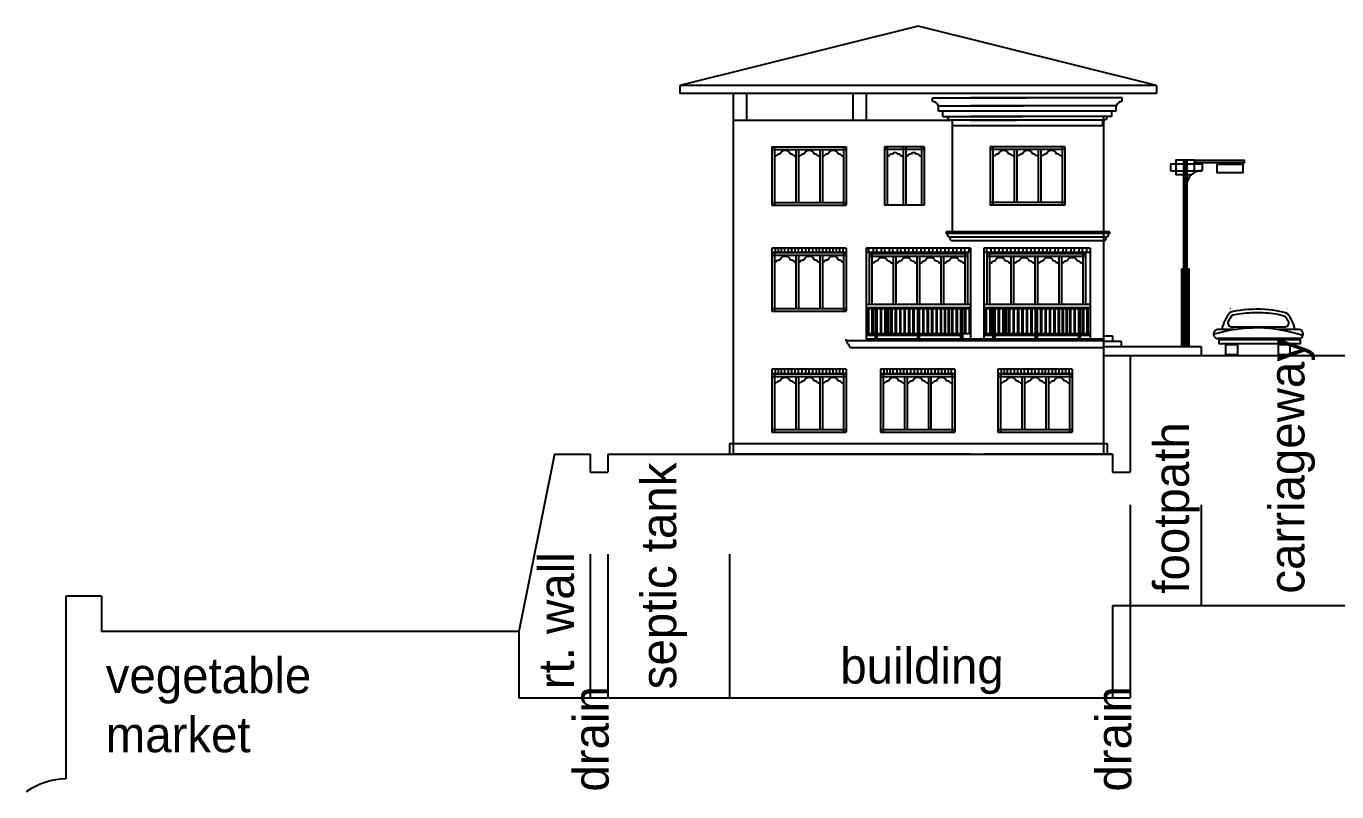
# Model space of a CAD drawing. Header units: inches. Extents: x 200 to 566, y -336 to 11.
# Drawn here: x 200.3 to 274.3, y -332.3 to -289.1 of the extents above; entities that cross this region are included whole.
import ezdxf

# ---------------------------------------------------------------- set-up
doc = ezdxf.new("R2010")
doc.units = ezdxf.units.IN
doc.header["$MEASUREMENT"] = 0
doc.layers.add('NEW', color=7, linetype='Continuous')

msp = doc.modelspace()

# ---------------------------------------------------------------- linework, layer by layer
at = {"layer": 'NEW'}
for p, q in [((250.678, -289.109), (237.228, -292.456)), ((264.128, -292.456), (250.678, -289.109)), ((264.128, -292.456), (237.228, -292.456)), ((237.228, -292.456), (237.228, -292.906)), ((264.128, -292.456), (264.128, -292.906)), ((264.128, -292.906), (237.228, -292.906)), ((240.228, -292.906), (240.228, -300.749)), ((240.978, -292.906), (240.978, -294.406)), ((246.978, -292.906), (246.978, -294.406)), ((247.728, -292.906), (247.728, -294.406)), ((251.482, -293.362), (251.482, -293.157)), ((251.482, -293.157), (256.784, -293.157)), ((262.18, -293.156), (253.628, -293.156)), ((262.18, -293.361), (262.18, -293.156)), ((251.821, -293.907), (251.821, -293.607)), ((251.821, -293.607), (256.599, -293.607)), ((261.841, -293.906), (251.821, -293.906)), ((252.071, -294.207), (252.071, -293.907)), ((252.071, -294.207), (256.537, -294.207)), ((252.321, -294.257), (252.321, -294.207)), ((261.841, -293.606), (253.628, -293.606)), ((261.591, -294.206), (253.628, -294.206)), ((261.128, -294.249), (261.128, -306.749)), ((261.341, -294.256), (261.341, -294.206)), ((261.591, -294.206), (261.591, -293.906)), ((261.841, -293.906), (261.841, -293.606)), ((240.228, -294.406), (252.589, -294.407)), ((240.228, -294.706), (240.228, -300.706)), ((261.123, -294.406), (252.474, -294.406)), ((252.589, -294.407), (252.589, -294.707)), ((252.589, -294.706), (261.128, -294.706)), ((252.589, -294.706), (252.589, -300.706)), ((253.569, -294.407), (256.222, -294.407)), ((261.073, -294.406), (261.073, -294.706)), ((261.128, -294.706), (261.128, -300.706)), ((242.417, -295.906), (246.617, -295.906)), ((242.417, -295.906), (242.417, -299.206)), ((242.417, -296.056), (246.617, -296.056)), ((242.567, -295.906), (242.567, -299.206)), ((242.567, -296.426), (242.667, -296.426)), ((243.667, -296.426), (243.767, -296.426)), ((243.767, -296.056), (243.767, -299.056)), ((243.917, -296.056), (243.917, -299.056)), ((243.917, -296.426), (244.017, -296.426)), ((245.017, -296.426), (245.117, -296.426)), ((245.117, -296.056), (245.117, -299.056)), ((245.267, -296.056), (245.267, -299.056)), ((245.267, -296.426), (245.367, -296.426)), ((246.367, -296.426), (246.467, -296.426)), ((246.467, -295.906), (246.467, -299.206)), ((246.617, -295.906), (246.617, -299.206)), ((251.017, -295.906), (248.767, -295.906)), ((248.767, -295.906), (248.767, -299.206)), ((248.767, -295.906), (248.767, -299.206)), ((249.967, -296.056), (248.767, -296.056)), ((248.917, -295.906), (248.917, -299.206)), ((249.017, -296.44), (248.917, -296.44)), ((249.817, -296.44), (249.717, -296.44)), ((249.817, -295.906), (249.817, -299.206)), ((249.817, -295.906), (249.817, -299.206)), ((251.017, -296.056), (249.817, -296.056)), ((249.967, -295.906), (249.967, -299.206)), ((249.967, -295.906), (249.967, -299.206)), ((250.067, -296.44), (249.967, -296.44)), ((250.867, -296.44), (250.767, -296.44)), ((250.867, -295.906), (250.867, -299.206)), ((251.017, -295.906), (251.017, -299.206)), ((258.939, -295.906), (254.739, -295.906)), ((254.739, -295.906), (254.739, -299.206)), ((258.939, -296.056), (254.739, -296.056)), ((254.889, -295.906), (254.889, -299.206)), ((254.989, -296.426), (254.889, -296.426)), ((256.089, -296.426), (255.989, -296.426)), ((256.089, -296.056), (256.089, -299.056)), ((256.239, -296.056), (256.239, -299.056)), ((256.339, -296.426), (256.239, -296.426)), ((257.439, -296.426), (257.339, -296.426)), ((257.439, -296.056), (257.439, -299.056)), ((257.589, -296.056), (257.589, -299.056)), ((257.689, -296.426), (257.589, -296.426)), ((258.789, -296.426), (258.689, -296.426)), ((258.789, -295.906), (258.789, -299.206)), ((258.939, -295.906), (258.939, -299.206)), ((264.913, -296.861), (266.247, -296.861)), ((264.913, -296.861), (264.913, -297.261)), ((264.913, -297.261), (266.247, -297.261)), ((265.653, -307.179), (265.653, -296.641)), ((265.753, -307.179), (265.753, -296.641)), ((265.853, -307.179), (265.853, -296.641)), ((266.247, -296.861), (266.698, -296.861)), ((266.247, -297.261), (266.698, -297.261)), ((266.698, -296.81), (266.698, -297.261)), ((242.417, -299.056), (246.617, -299.056)), ((242.417, -299.206), (246.617, -299.206)), ((249.967, -299.206), (248.767, -299.206)), ((251.017, -299.206), (249.817, -299.206)), ((258.939, -299.056), (254.739, -299.056)), ((258.939, -299.206), (254.739, -299.206)), ((240.228, -300.749), (240.228, -313.249)), ((240.228, -300.749), (240.228, -306.749)), ((252.257, -300.703), (252.257, -300.816)), ((261.474, -300.706), (252.257, -300.706)), ((261.474, -300.806), (252.257, -300.806)), ((261.474, -300.706), (261.474, -300.818)), ((246.617, -301.627), (242.417, -301.627)), ((242.417, -301.627), (242.417, -305.177)), ((242.598, -301.627), (242.598, -301.877)), ((242.767, -301.627), (242.767, -301.877)), ((242.948, -301.627), (242.948, -301.877)), ((243.122, -301.627), (243.122, -301.877)), ((243.339, -301.627), (243.339, -301.877)), ((243.526, -301.627), (243.526, -301.877)), ((243.719, -301.627), (243.719, -301.877)), ((243.9, -301.627), (243.9, -301.877)), ((244.111, -301.627), (244.111, -301.877)), ((244.316, -301.627), (244.316, -301.877)), ((244.509, -301.627), (244.509, -301.877)), ((244.714, -301.627), (244.714, -301.877)), ((244.912, -301.627), (244.912, -301.877)), ((245.087, -301.627), (245.087, -301.877)), ((245.274, -301.627), (245.274, -301.877)), ((245.479, -301.627), (245.479, -301.877)), ((245.672, -301.627), (245.672, -301.877)), ((245.859, -301.627), (245.859, -301.877)), ((246.052, -301.627), (246.052, -301.877)), ((246.232, -301.627), (246.232, -301.877)), ((246.413, -301.627), (246.413, -301.877)), ((246.617, -301.627), (246.617, -305.177)), ((253.628, -301.627), (247.728, -301.627)), ((247.728, -301.627), (247.728, -306.749)), ((247.878, -301.627), (247.878, -301.877)), ((248.128, -301.627), (248.128, -301.877)), ((248.328, -301.627), (248.328, -301.877)), ((248.578, -301.627), (248.578, -301.877)), ((248.778, -301.627), (248.778, -301.877)), ((249.028, -301.627), (249.028, -301.877)), ((249.228, -301.627), (249.228, -301.877)), ((249.478, -301.627), (249.478, -301.877)), ((249.678, -301.627), (249.678, -301.877)), ((249.928, -301.627), (249.928, -301.877)), ((250.128, -301.627), (250.128, -301.877)), ((250.378, -301.627), (250.378, -301.877)), ((250.578, -301.627), (250.578, -301.877)), ((250.828, -301.627), (250.828, -301.877)), ((251.028, -301.627), (251.028, -301.877)), ((251.278, -301.627), (251.278, -301.877)), ((251.478, -301.627), (251.478, -301.877)), ((251.728, -301.627), (251.728, -301.877)), ((251.928, -301.627), (251.928, -301.877)), ((252.178, -301.627), (252.178, -301.877)), ((252.378, -301.627), (252.378, -301.877)), ((261.293, -301.006), (252.447, -301.006)), ((261.128, -301.206), (252.603, -301.206)), ((252.628, -301.627), (252.628, -301.877)), ((252.828, -301.627), (252.828, -301.877)), ((253.078, -301.627), (253.078, -301.877)), ((253.278, -301.627), (253.278, -301.877)), ((253.528, -301.627), (253.528, -301.877)), ((253.628, -301.627), (253.628, -306.749)), ((260.378, -301.627), (254.378, -301.627)), ((254.378, -301.627), (254.378, -306.749)), ((254.528, -301.627), (254.528, -301.877)), ((254.778, -301.627), (254.778, -301.877)), ((254.978, -301.627), (254.978, -301.877)), ((255.228, -301.627), (255.228, -301.877)), ((255.428, -301.627), (255.428, -301.877)), ((255.678, -301.627), (255.678, -301.877)), ((255.878, -301.627), (255.878, -301.877)), ((256.128, -301.627), (256.128, -301.877)), ((256.328, -301.627), (256.328, -301.877)), ((256.578, -301.627), (256.578, -301.877)), ((256.778, -301.627), (256.778, -301.877)), ((257.028, -301.627), (257.028, -301.877)), ((257.228, -301.627), (257.228, -301.877)), ((257.478, -301.627), (257.478, -301.877)), ((257.678, -301.627), (257.678, -301.877)), ((257.928, -301.627), (257.928, -301.877)), ((258.128, -301.627), (258.128, -301.877)), ((258.378, -301.627), (258.378, -301.877)), ((258.578, -301.627), (258.578, -301.877)), ((258.828, -301.627), (258.828, -301.877)), ((259.028, -301.627), (259.028, -301.877)), ((259.278, -301.627), (259.278, -301.877)), ((259.478, -301.627), (259.478, -301.877)), ((259.728, -301.627), (259.728, -301.877)), ((259.928, -301.627), (259.928, -301.877)), ((260.178, -301.627), (260.178, -301.877)), ((260.378, -301.627), (260.378, -306.749)), ((242.417, -301.877), (246.617, -301.877)), ((246.617, -301.877), (242.417, -301.877)), ((242.417, -302.027), (246.617, -302.027)), ((242.567, -301.877), (242.567, -305.177)), ((242.567, -302.397), (242.667, -302.397)), ((243.667, -302.397), (243.767, -302.397)), ((243.767, -302.027), (243.767, -305.027)), ((243.917, -302.027), (243.917, -305.027)), ((243.917, -302.397), (244.017, -302.397)), ((245.017, -302.397), (245.117, -302.397)), ((245.117, -302.027), (245.117, -305.027)), ((245.267, -302.027), (245.267, -305.027)), ((245.267, -302.397), (245.367, -302.397)), ((246.367, -302.397), (246.467, -302.397)), ((246.467, -301.877), (246.467, -305.177)), ((253.628, -301.877), (247.728, -301.877)), ((253.454, -301.949), (247.904, -301.949)), ((253.454, -301.949), (247.904, -301.949)), ((247.904, -301.949), (247.904, -304.799)), ((253.454, -302.099), (247.904, -302.099)), ((248.054, -301.949), (248.054, -304.799)), ((249.254, -302.099), (249.254, -304.799)), ((249.254, -302.099), (249.254, -304.799)), ((249.404, -302.099), (249.404, -304.799)), ((250.604, -302.099), (250.604, -304.799)), ((250.754, -302.099), (250.754, -304.799)), ((251.954, -302.099), (251.954, -304.799)), ((252.104, -302.099), (252.104, -304.799)), ((253.304, -301.949), (253.304, -304.799)), ((253.454, -301.949), (253.454, -304.799)), ((260.378, -301.877), (254.378, -301.877)), ((260.104, -301.949), (254.554, -301.949)), ((254.554, -301.949), (254.554, -304.799)), ((260.104, -302.099), (254.554, -302.099)), ((254.704, -301.949), (254.704, -304.799)), ((255.904, -302.099), (255.904, -304.799)), ((255.904, -302.099), (255.904, -304.799)), ((256.054, -302.099), (256.054, -304.799)), ((257.254, -302.099), (257.254, -304.799)), ((257.404, -302.099), (257.404, -304.799)), ((258.604, -302.099), (258.604, -304.799)), ((258.754, -302.099), (258.754, -304.799)), ((259.954, -301.949), (259.954, -304.799)), ((260.104, -301.949), (260.104, -304.799)), ((248.154, -302.469), (248.054, -302.469)), ((249.254, -302.469), (249.154, -302.469)), ((249.504, -302.469), (249.404, -302.469)), ((250.604, -302.469), (250.504, -302.469)), ((250.854, -302.469), (250.754, -302.469)), ((251.954, -302.469), (251.854, -302.469)), ((252.204, -302.469), (252.104, -302.469)), ((253.304, -302.469), (253.204, -302.469)), ((254.804, -302.469), (254.704, -302.469)), ((255.904, -302.469), (255.804, -302.469)), ((256.154, -302.469), (256.054, -302.469)), ((257.254, -302.469), (257.154, -302.469)), ((257.504, -302.469), (257.404, -302.469)), ((258.604, -302.469), (258.504, -302.469)), ((258.854, -302.469), (258.754, -302.469)), ((259.954, -302.469), (259.854, -302.469)), ((265.553, -302.793), (265.953, -302.793)), ((265.553, -307.179), (265.553, -302.793)), ((265.953, -307.179), (265.953, -302.793)), ((242.417, -305.027), (246.617, -305.027)), ((242.417, -305.177), (246.617, -305.177)), ((253.628, -304.799), (247.728, -304.799)), ((253.628, -304.799), (247.728, -304.799)), ((253.628, -304.999), (247.728, -304.999)), ((253.628, -305.049), (247.728, -305.049)), ((247.815, -305.049), (247.815, -306.449)), ((247.865, -305.049), (247.865, -306.449)), ((248.065, -305.049), (248.065, -306.449)), ((248.115, -305.049), (248.115, -306.449)), ((248.241, -305.049), (248.241, -306.749)), ((248.341, -305.049), (248.341, -306.749)), ((248.541, -305.049), (248.541, -306.449)), ((248.591, -305.049), (248.591, -306.449)), ((248.791, -305.049), (248.791, -306.449)), ((248.841, -305.049), (248.841, -306.449)), ((248.95, -305.049), (248.95, -306.449)), ((249, -305.049), (249, -306.449)), ((249.128, -305.049), (249.128, -306.449)), ((249.178, -305.049), (249.178, -306.449)), ((249.378, -305.049), (249.378, -306.449)), ((249.428, -305.049), (249.428, -306.449)), ((249.628, -305.049), (249.628, -306.449)), ((249.678, -305.049), (249.678, -306.449)), ((249.878, -305.049), (249.878, -306.449)), ((249.928, -305.049), (249.928, -306.449)), ((250.128, -305.049), (250.128, -306.449)), ((250.178, -305.049), (250.178, -306.449)), ((250.378, -305.049), (250.378, -306.449)), ((250.428, -305.049), (250.428, -306.449)), ((250.628, -305.049), (250.628, -306.749)), ((250.728, -305.049), (250.728, -306.749)), ((250.928, -305.049), (250.928, -306.449)), ((250.978, -305.049), (250.978, -306.449)), ((251.178, -305.049), (251.178, -306.449)), ((251.228, -305.049), (251.228, -306.449)), ((251.428, -305.049), (251.428, -306.449)), ((251.478, -305.049), (251.478, -306.449)), ((251.678, -305.049), (251.678, -306.449)), ((251.728, -305.049), (251.728, -306.449)), ((251.928, -305.049), (251.928, -306.449)), ((251.978, -305.049), (251.978, -306.449)), ((252.149, -305.049), (252.149, -306.449)), ((252.199, -305.049), (252.199, -306.449)), ((252.366, -305.049), (252.366, -306.449)), ((252.416, -305.049), (252.416, -306.449)), ((252.566, -305.049), (252.566, -306.449)), ((252.616, -305.049), (252.616, -306.449)), ((252.816, -305.049), (252.816, -306.449)), ((252.866, -305.049), (252.866, -306.449)), ((253.066, -305.049), (253.066, -306.749)), ((253.166, -305.049), (253.166, -306.749)), ((253.296, -305.049), (253.296, -306.449)), ((253.346, -305.049), (253.346, -306.449)), ((253.546, -305.049), (253.546, -306.449)), ((253.596, -305.049), (253.596, -306.449)), ((260.378, -304.799), (254.378, -304.799)), ((260.278, -304.799), (254.378, -304.799)), ((260.378, -304.799), (254.378, -304.799)), ((260.378, -304.999), (254.378, -304.999)), ((260.378, -305.049), (254.378, -305.049)), ((254.465, -305.049), (254.465, -306.449)), ((254.515, -305.049), (254.515, -306.449)), ((254.715, -305.049), (254.715, -306.449)), ((254.765, -305.049), (254.765, -306.449)), ((254.891, -305.049), (254.891, -306.749)), ((254.991, -305.049), (254.991, -306.749)), ((255.191, -305.049), (255.191, -306.449)), ((255.241, -305.049), (255.241, -306.449)), ((255.441, -305.049), (255.441, -306.449)), ((255.491, -305.049), (255.491, -306.449)), ((255.6, -305.049), (255.6, -306.449)), ((255.65, -305.049), (255.65, -306.449)), ((255.778, -305.049), (255.778, -306.449)), ((255.828, -305.049), (255.828, -306.449)), ((256.028, -305.049), (256.028, -306.449)), ((256.078, -305.049), (256.078, -306.449)), ((256.278, -305.049), (256.278, -306.449)), ((256.328, -305.049), (256.328, -306.449)), ((256.528, -305.049), (256.528, -306.449)), ((256.578, -305.049), (256.578, -306.449)), ((256.778, -305.049), (256.778, -306.449)), ((256.828, -305.049), (256.828, -306.449)), ((257.028, -305.049), (257.028, -306.449)), ((257.078, -305.049), (257.078, -306.449)), ((257.278, -305.049), (257.278, -306.749)), ((257.378, -305.049), (257.378, -306.749)), ((257.578, -305.049), (257.578, -306.449)), ((257.628, -305.049), (257.628, -306.449)), ((257.828, -305.049), (257.828, -306.449)), ((257.878, -305.049), (257.878, -306.449)), ((258.078, -305.049), (258.078, -306.449)), ((258.128, -305.049), (258.128, -306.449)), ((258.328, -305.049), (258.328, -306.449)), ((258.378, -305.049), (258.378, -306.449)), ((258.578, -305.049), (258.578, -306.449)), ((258.628, -305.049), (258.628, -306.449)), ((258.799, -305.049), (258.799, -306.449)), ((258.849, -305.049), (258.849, -306.449)), ((259.016, -305.049), (259.016, -306.449)), ((259.066, -305.049), (259.066, -306.449)), ((259.216, -305.049), (259.216, -306.449)), ((259.266, -305.049), (259.266, -306.449)), ((259.466, -305.049), (259.466, -306.449)), ((259.516, -305.049), (259.516, -306.449)), ((259.716, -305.049), (259.716, -306.749)), ((259.816, -305.049), (259.816, -306.749)), ((259.946, -305.049), (259.946, -306.449)), ((259.996, -305.049), (259.996, -306.449)), ((260.196, -305.049), (260.196, -306.449)), ((260.246, -305.049), (260.246, -306.449)), ((268.345, -306.053), (271.385, -306.053)), ((246.583, -306.751), (246.583, -306.864)), ((261.128, -306.849), (246.583, -306.849)), ((248.241, -306.449), (247.728, -306.449)), ((248.241, -306.549), (247.728, -306.549)), ((261.128, -306.749), (247.728, -306.749)), ((250.628, -306.449), (248.341, -306.449)), ((250.628, -306.549), (248.341, -306.549)), ((253.066, -306.449), (250.728, -306.449)), ((253.066, -306.549), (250.728, -306.549)), ((253.628, -306.449), (253.166, -306.449)), ((254.891, -306.449), (254.378, -306.449)), ((254.891, -306.549), (254.378, -306.549)), ((257.278, -306.449), (254.991, -306.449)), ((257.278, -306.549), (254.991, -306.549)), ((259.716, -306.449), (257.378, -306.449)), ((259.716, -306.549), (257.378, -306.549)), ((260.378, -306.449), (259.816, -306.449)), ((260.378, -306.549), (259.816, -306.549)), ((261.128, -306.579), (261.628, -306.579)), ((261.128, -306.749), (261.128, -313.249)), ((261.128, -306.879), (262.128, -306.879)), ((261.628, -306.579), (261.628, -306.879)), ((262.128, -306.879), (262.128, -307.179)), ((267.361, -306.527), (267.361, -306.414)), ((268.543, -306.214), (267.561, -306.214)), ((272.17, -306.727), (267.561, -306.727)), ((272.17, -306.214), (270.957, -306.214)), ((272.37, -306.414), (272.37, -306.527)), ((261.128, -307.249), (246.901, -307.249)), ((261.128, -307.179), (266.641, -307.179)), ((266.641, -307.179), (266.641, -307.679)), ((266.641, -307.179), (266.641, -307.679)), ((261.128, -307.679), (282.641, -307.679)), ((262.641, -307.679), (262.641, -313.249)), ((262.641, -307.679), (262.641, -314.249)), ((246.617, -308.455), (242.417, -308.455)), ((242.417, -308.455), (242.417, -312.005)), ((246.617, -308.705), (242.417, -308.705)), ((242.417, -308.705), (246.617, -308.705)), ((242.417, -308.855), (246.617, -308.855)), ((242.567, -308.705), (242.567, -312.005)), ((242.598, -308.455), (242.598, -308.705)), ((242.767, -308.455), (242.767, -308.705)), ((242.948, -308.455), (242.948, -308.705)), ((243.122, -308.455), (243.122, -308.705)), ((243.339, -308.455), (243.339, -308.705)), ((243.526, -308.455), (243.526, -308.705)), ((243.719, -308.455), (243.719, -308.705)), ((243.767, -308.855), (243.767, -311.855)), ((243.9, -308.455), (243.9, -308.705)), ((243.917, -308.855), (243.917, -311.855)), ((244.111, -308.455), (244.111, -308.705)), ((244.316, -308.455), (244.316, -308.705)), ((244.509, -308.455), (244.509, -308.705)), ((244.714, -308.455), (244.714, -308.705)), ((244.912, -308.455), (244.912, -308.705)), ((245.087, -308.455), (245.087, -308.705)), ((245.117, -308.855), (245.117, -311.855)), ((245.267, -308.855), (245.267, -311.855)), ((245.274, -308.455), (245.274, -308.705)), ((245.479, -308.455), (245.479, -308.705)), ((245.672, -308.455), (245.672, -308.705)), ((245.859, -308.455), (245.859, -308.705)), ((246.052, -308.455), (246.052, -308.705)), ((246.232, -308.455), (246.232, -308.705)), ((246.413, -308.455), (246.413, -308.705)), ((246.467, -308.705), (246.467, -312.005)), ((246.617, -308.455), (246.617, -312.005)), ((248.545, -308.455), (248.545, -312.005)), ((252.745, -308.455), (248.545, -308.455)), ((252.745, -308.705), (248.545, -308.705)), ((248.545, -308.705), (252.745, -308.705)), ((248.545, -308.855), (252.745, -308.855)), ((248.695, -308.705), (248.695, -312.005)), ((248.726, -308.455), (248.726, -308.705)), ((248.895, -308.455), (248.895, -308.705)), ((249.075, -308.455), (249.075, -308.705)), ((249.25, -308.455), (249.25, -308.705)), ((249.467, -308.455), (249.467, -308.705)), ((249.654, -308.455), (249.654, -308.705)), ((249.847, -308.455), (249.847, -308.705)), ((249.895, -308.855), (249.895, -311.855)), ((250.028, -308.455), (250.028, -308.705)), ((250.045, -308.855), (250.045, -311.855)), ((250.239, -308.455), (250.239, -308.705)), ((250.444, -308.455), (250.444, -308.705)), ((250.636, -308.455), (250.636, -308.705)), ((250.841, -308.455), (250.841, -308.705)), ((251.04, -308.455), (251.04, -308.705)), ((251.215, -308.455), (251.215, -308.705)), ((251.245, -308.855), (251.245, -311.855)), ((251.395, -308.855), (251.395, -311.855)), ((251.402, -308.455), (251.402, -308.705)), ((251.607, -308.455), (251.607, -308.705)), ((251.8, -308.455), (251.8, -308.705)), ((251.986, -308.455), (251.986, -308.705)), ((252.179, -308.455), (252.179, -308.705)), ((252.36, -308.455), (252.36, -308.705)), ((252.541, -308.455), (252.541, -308.705)), ((252.595, -308.705), (252.595, -312.005)), ((252.745, -308.455), (252.745, -312.005)), ((259.369, -308.455), (255.169, -308.455)), ((255.169, -308.455), (255.169, -312.005)), ((255.169, -308.705), (259.369, -308.705)), ((259.369, -308.705), (255.169, -308.705)), ((255.169, -308.855), (259.369, -308.855)), ((255.319, -308.705), (255.319, -312.005)), ((255.349, -308.455), (255.349, -308.705)), ((255.518, -308.455), (255.518, -308.705)), ((255.699, -308.455), (255.699, -308.705)), ((255.874, -308.455), (255.874, -308.705)), ((256.091, -308.455), (256.091, -308.705)), ((256.278, -308.455), (256.278, -308.705)), ((256.47, -308.455), (256.47, -308.705)), ((256.519, -308.855), (256.519, -311.855)), ((256.651, -308.455), (256.651, -308.705)), ((256.669, -308.855), (256.669, -311.855)), ((256.862, -308.455), (256.862, -308.705)), ((257.067, -308.455), (257.067, -308.705)), ((257.26, -308.455), (257.26, -308.705)), ((257.465, -308.455), (257.465, -308.705)), ((257.664, -308.455), (257.664, -308.705)), ((257.839, -308.455), (257.839, -308.705)), ((257.869, -308.855), (257.869, -311.855)), ((258.019, -308.855), (258.019, -311.855)), ((258.025, -308.455), (258.025, -308.705)), ((258.23, -308.455), (258.23, -308.705)), ((258.423, -308.455), (258.423, -308.705)), ((258.61, -308.455), (258.61, -308.705)), ((258.803, -308.455), (258.803, -308.705)), ((258.984, -308.455), (258.984, -308.705)), ((259.164, -308.455), (259.164, -308.705)), ((259.219, -308.705), (259.219, -312.005)), ((259.369, -308.455), (259.369, -312.005)), ((242.567, -309.225), (242.667, -309.225)), ((243.667, -309.225), (243.767, -309.225)), ((243.917, -309.225), (244.017, -309.225)), ((245.017, -309.225), (245.117, -309.225)), ((245.267, -309.225), (245.367, -309.225)), ((246.367, -309.225), (246.467, -309.225)), ((248.695, -309.225), (248.795, -309.225)), ((249.795, -309.225), (249.895, -309.225)), ((250.045, -309.225), (250.145, -309.225)), ((251.145, -309.225), (251.245, -309.225)), ((251.395, -309.225), (251.495, -309.225)), ((252.495, -309.225), (252.595, -309.225)), ((255.319, -309.225), (255.419, -309.225)), ((256.419, -309.225), (256.519, -309.225)), ((256.669, -309.225), (256.769, -309.225)), ((257.769, -309.225), (257.869, -309.225)), ((258.019, -309.225), (258.119, -309.225)), ((259.119, -309.225), (259.219, -309.225)), ((242.417, -311.855), (246.617, -311.855)), ((242.417, -312.005), (246.617, -312.005)), ((248.545, -311.855), (252.745, -311.855)), ((248.545, -312.005), (252.745, -312.005)), ((255.169, -311.855), (259.369, -311.855)), ((255.169, -312.005), (259.369, -312.005)), ((240.028, -312.649), (261.328, -312.649)), ((240.028, -312.649), (240.028, -313.249)), ((261.328, -312.649), (261.328, -313.249)), ((230.161, -313.249), (228.134, -323.249)), ((230.161, -313.249), (232.161, -313.249)), ((232.161, -313.249), (232.161, -314.249)), ((233.161, -313.249), (261.641, -313.249)), ((233.161, -313.249), (233.161, -314.249)), ((253.628, -313.249), (240.228, -313.249)), ((261.641, -313.249), (254.378, -313.249)), ((261.641, -313.249), (261.641, -314.249)), ((232.161, -314.249), (233.161, -314.249)), ((261.641, -314.249), (262.641, -314.249)), ((262.641, -316.098), (262.641, -326.98)), ((266.641, -316.098), (266.641, -321.769)), ((232.161, -318.891), (232.161, -326.98)), ((233.161, -318.891), (233.161, -326.98)), ((240.028, -318.891), (240.028, -326.98)), ((202.585, -321.249), (202.585, -331.558)), ((204.585, -321.249), (202.585, -321.249)), ((204.585, -321.249), (204.585, -323.249)), ((261.641, -321.769), (307.041, -321.769)), ((261.641, -321.769), (261.641, -326.98)), ((228.134, -323.249), (204.585, -323.249)), ((228.134, -323.249), (228.134, -326.98)), ((228.134, -326.98), (262.641, -326.98))]:
    msp.add_line(p, q, dxfattribs=at)
msp.add_lwpolyline([(266.086, -297.487), (265.232, -297.487), (265.232, -296.641), (266.247, -296.641), (266.247, -297.367)], dxfattribs=at)
for points in [[(266.304, -296.66), (269.066, -296.66), (269.066, -296.81), (266.304, -296.81)], [(267.544, -296.886), (268.991, -296.886), (268.991, -297.374), (267.544, -297.374)], [(267.654, -306.785), (272.223, -306.785), (272.223, -307.019), (267.654, -307.019)], [(268.039, -307.057), (268.682, -307.057), (268.682, -307.636), (268.039, -307.636)], [(270.999, -307.057), (271.643, -307.057), (271.643, -307.636), (270.999, -307.636)]]:
    msp.add_lwpolyline(points, close=True, dxfattribs=at)
for centre, radius, start, end in [((251.471, -293.735), 0.373, 20.06386, 88.29613), ((262.191, -293.734), 0.373, 91.70387, 159.93614), ((252.509, -294.217), 0.192, 191.9179, 278.87302), ((261.153, -294.216), 0.192, 261.12698, 348.0821), ((242.83, -296.502), 0.18, 78.16508, 154.96503), ((243.135, -296.403), 0.279, 83.36225, 164.01788), ((243.2, -296.403), 0.279, 15.98212, 96.63775), ((243.504, -296.502), 0.18, 25.03497, 101.83492), ((244.18, -296.502), 0.18, 78.16508, 154.96503), ((244.485, -296.403), 0.279, 83.36225, 164.01788), ((244.55, -296.403), 0.279, 15.98212, 96.63775), ((244.854, -296.502), 0.18, 25.03497, 101.83492), ((245.53, -296.502), 0.18, 78.16508, 154.96503), ((245.835, -296.403), 0.279, 83.36225, 164.01788), ((245.9, -296.403), 0.279, 15.98212, 96.63775), ((246.204, -296.502), 0.18, 25.03497, 101.83492), ((249.169, -296.493), 0.161, 72.61102, 160.51909), ((249.359, -296.389), 0.15, 86.78747, 160.59267), ((249.376, -296.389), 0.15, 19.40733, 93.21253), ((249.566, -296.493), 0.161, 19.48091, 107.38898), ((250.219, -296.493), 0.161, 72.61102, 160.51909), ((250.409, -296.389), 0.15, 86.78747, 160.59267), ((250.426, -296.389), 0.15, 19.40733, 93.21253), ((250.616, -296.493), 0.161, 19.48091, 107.38898), ((255.152, -296.502), 0.18, 78.16508, 154.96503), ((255.456, -296.403), 0.279, 83.36225, 164.01788), ((255.521, -296.403), 0.279, 15.98212, 96.63775), ((255.825, -296.502), 0.18, 25.03497, 101.83492), ((256.502, -296.502), 0.18, 78.16508, 154.96503), ((256.806, -296.403), 0.279, 83.36225, 164.01788), ((256.871, -296.403), 0.279, 15.98212, 96.63775), ((257.175, -296.502), 0.18, 25.03497, 101.83492), ((257.852, -296.502), 0.18, 78.16508, 154.96503), ((258.156, -296.403), 0.279, 83.36225, 164.01788), ((258.221, -296.403), 0.279, 15.98212, 96.63775), ((258.525, -296.502), 0.18, 25.03497, 101.83492), ((266.653, -298.084), 0.824, 86.8643, 166.16601), ((252.489, -300.828), 0.182, 176.04052, 259.67223), ((261.242, -300.831), 0.182, 280.32777, 3.95948), ((252.623, -301.025), 0.182, 176.04052, 263.55137), ((261.107, -301.027), 0.182, 276.44863, 3.95948), ((242.83, -302.473), 0.18, 78.16508, 154.96503), ((243.135, -302.374), 0.279, 83.36225, 164.01788), ((243.2, -302.374), 0.279, 15.98212, 96.63775), ((243.504, -302.473), 0.18, 25.03497, 101.83492), ((244.18, -302.473), 0.18, 78.16508, 154.96503), ((244.485, -302.374), 0.279, 83.36225, 164.01788), ((244.55, -302.374), 0.279, 15.98212, 96.63775), ((244.854, -302.473), 0.18, 25.03497, 101.83492), ((245.53, -302.473), 0.18, 78.16508, 154.96503), ((245.835, -302.374), 0.279, 83.36225, 164.01788), ((245.9, -302.374), 0.279, 15.98212, 96.63775), ((246.204, -302.473), 0.18, 25.03497, 101.83492), ((248.317, -302.545), 0.18, 78.16508, 154.96503), ((248.622, -302.445), 0.279, 83.36225, 164.01788), ((248.686, -302.445), 0.279, 15.98212, 96.63775), ((248.991, -302.545), 0.18, 25.03497, 101.83492), ((249.667, -302.545), 0.18, 78.16508, 154.96503), ((249.972, -302.445), 0.279, 83.36225, 164.01788), ((250.036, -302.445), 0.279, 15.98212, 96.63775), ((250.341, -302.545), 0.18, 25.03497, 101.83492), ((251.017, -302.545), 0.18, 78.16508, 154.96503), ((251.322, -302.445), 0.279, 83.36225, 164.01788), ((251.386, -302.445), 0.279, 15.98212, 96.63775), ((251.691, -302.545), 0.18, 25.03497, 101.83492), ((252.367, -302.545), 0.18, 78.16508, 154.96503), ((252.672, -302.445), 0.279, 83.36225, 164.01788), ((252.736, -302.445), 0.279, 15.98212, 96.63775), ((253.041, -302.545), 0.18, 25.03497, 101.83492), ((254.967, -302.545), 0.18, 78.16508, 154.96503), ((255.272, -302.445), 0.279, 83.36225, 164.01788), ((255.336, -302.445), 0.279, 15.98212, 96.63775), ((255.641, -302.545), 0.18, 25.03497, 101.83492), ((256.317, -302.545), 0.18, 78.16508, 154.96503), ((256.622, -302.445), 0.279, 83.36225, 164.01788), ((256.686, -302.445), 0.279, 15.98212, 96.63775), ((256.991, -302.545), 0.18, 25.03497, 101.83492), ((257.667, -302.545), 0.18, 78.16508, 154.96503), ((257.972, -302.445), 0.279, 83.36225, 164.01788), ((258.036, -302.445), 0.279, 15.98212, 96.63775), ((258.341, -302.545), 0.18, 25.03497, 101.83492), ((259.017, -302.545), 0.18, 78.16508, 154.96503), ((259.322, -302.445), 0.279, 83.36225, 164.01788), ((259.386, -302.445), 0.279, 15.98212, 96.63775), ((259.691, -302.545), 0.18, 25.03497, 101.83492), ((269.788, -306.602), 2.025, 137.97958, 168.9715), ((269.788, -306.602), 1.825, 137.97958, 152.58155), ((268.286, -305.045), 0.002, 90, 180), ((271.46, -305.045), 0.002, 0, 90), ((269.942, -306.602), 2.025, 11.0285, 38.98537), ((269.75, -314.411), 8.285, 71.56669, 106.75908), ((268.345, -305.853), 0.2, 152.58155, 270), ((269.942, -306.602), 1.825, 27.41845, 38.98537), ((271.385, -305.853), 0.2, 270, 27.41845), ((246.815, -306.876), 0.182, 176.04052, 259.67223), ((267.561, -306.414), 0.2, 90, 180), ((267.561, -306.527), 0.2, 180, 270), ((272.17, -306.414), 0.2, 0, 90), ((272.17, -306.527), 0.2, 270, 0), ((246.949, -307.072), 0.182, 176.04052, 263.55137), ((243.135, -309.202), 0.279, 83.36225, 164.01788), ((243.2, -309.202), 0.279, 15.98212, 96.63775), ((244.485, -309.202), 0.279, 83.36225, 164.01788), ((244.55, -309.202), 0.279, 15.98212, 96.63775), ((245.835, -309.202), 0.279, 83.36225, 164.01788), ((245.9, -309.202), 0.279, 15.98212, 96.63775), ((249.263, -309.202), 0.279, 83.36225, 164.01788), ((249.327, -309.202), 0.279, 15.98212, 96.63775), ((250.613, -309.202), 0.279, 83.36225, 164.01788), ((250.677, -309.202), 0.279, 15.98212, 96.63775), ((251.963, -309.202), 0.279, 83.36225, 164.01788), ((252.027, -309.202), 0.279, 15.98212, 96.63775), ((255.887, -309.202), 0.279, 83.36225, 164.01788), ((255.951, -309.202), 0.279, 15.98212, 96.63775), ((257.237, -309.202), 0.279, 83.36225, 164.01788), ((257.301, -309.202), 0.279, 15.98212, 96.63775), ((258.587, -309.202), 0.279, 83.36225, 164.01788), ((258.651, -309.202), 0.279, 15.98212, 96.63775), ((242.83, -309.301), 0.18, 78.16508, 154.96503), ((243.504, -309.301), 0.18, 25.03497, 101.83492), ((244.18, -309.301), 0.18, 78.16508, 154.96503), ((244.854, -309.301), 0.18, 25.03497, 101.83492), ((245.53, -309.301), 0.18, 78.16508, 154.96503), ((246.204, -309.301), 0.18, 25.03497, 101.83492), ((248.958, -309.301), 0.18, 78.16508, 154.96503), ((249.632, -309.301), 0.18, 25.03497, 101.83492), ((250.308, -309.301), 0.18, 78.16508, 154.96503), ((250.982, -309.301), 0.18, 25.03497, 101.83492), ((251.658, -309.301), 0.18, 78.16508, 154.96503), ((252.332, -309.301), 0.18, 25.03497, 101.83492), ((255.582, -309.301), 0.18, 78.16508, 154.96503), ((256.256, -309.301), 0.18, 25.03497, 101.83492), ((256.932, -309.301), 0.18, 78.16508, 154.96503), ((257.606, -309.301), 0.18, 25.03497, 101.83492), ((258.282, -309.301), 0.18, 78.16508, 154.96503), ((258.956, -309.301), 0.18, 25.03497, 101.83492), ((202.661, -335.623), 4.065, 91.0692, 124.74535)]:
    msp.add_arc(centre, radius, start, end, dxfattribs=at)
msp.add_ellipse((269.792, -305.526), major_axis=(-1.919, 0), ratio=0.236505, start_param=3.595112, end_param=5.617123, dxfattribs=at)
msp.add_open_spline([(271.429, -305.507), (271.355, -305.472), (271.241, -305.433), (270.808, -305.331), (270.402, -305.285), (269.555, -305.265), (269.117, -305.291), (268.603, -305.371), (268.457, -305.403), (268.341, -305.437)], degree=3, knots=[3.595112, 3.595112, 3.595112, 3.595112, 3.93049, 3.93049, 4.612542, 4.612542, 5.294594, 5.294594, 5.617123, 5.617123, 5.617123, 5.617123], dxfattribs=at)

# ---------------------------------------------------------------- texts
at = {"layer": 'NEW', "char_height": 2, "width": 19.3504, "attachment_point": 1, "rotation": 90}
for s, insert in [('{\\fCityBlueprint|b0|i0|c2|p2;carriageway}', (270.465, -321.11)), ('{\\fCityBlueprint|b0|i0|c2|p2;footpath}', (263.952, -321.11)), ('{\\fCityBlueprint|b0|i0|c2|p2;septic tank}', (235.02, -326.503)), ('{\\fCityBlueprint|b0|i0|c2|p2;rt. wall}', (229.252, -326.503)), ('{\\fCityBlueprint|b0|i0|c2|p2;drain}', (231.206, -332.272)), ('{\\fCityBlueprint|b0|i0|c2|p2;drain}', (260.696, -332.272))]:
    msp.add_mtext(s, dxfattribs=dict(at, insert=insert))
at = {"layer": 'NEW', "char_height": 2, "width": 19.3504, "attachment_point": 1}
for s, insert in [('{\\fCityBlueprint|b0|i0|c2|p2;vegetable market}', (204.83, -324.72)), ('{\\fCityBlueprint|b0|i0|c2|p2;building}', (246.277, -324.177))]:
    msp.add_mtext(s, dxfattribs=dict(at, insert=insert))

doc.saveas('drawing.dxf')
